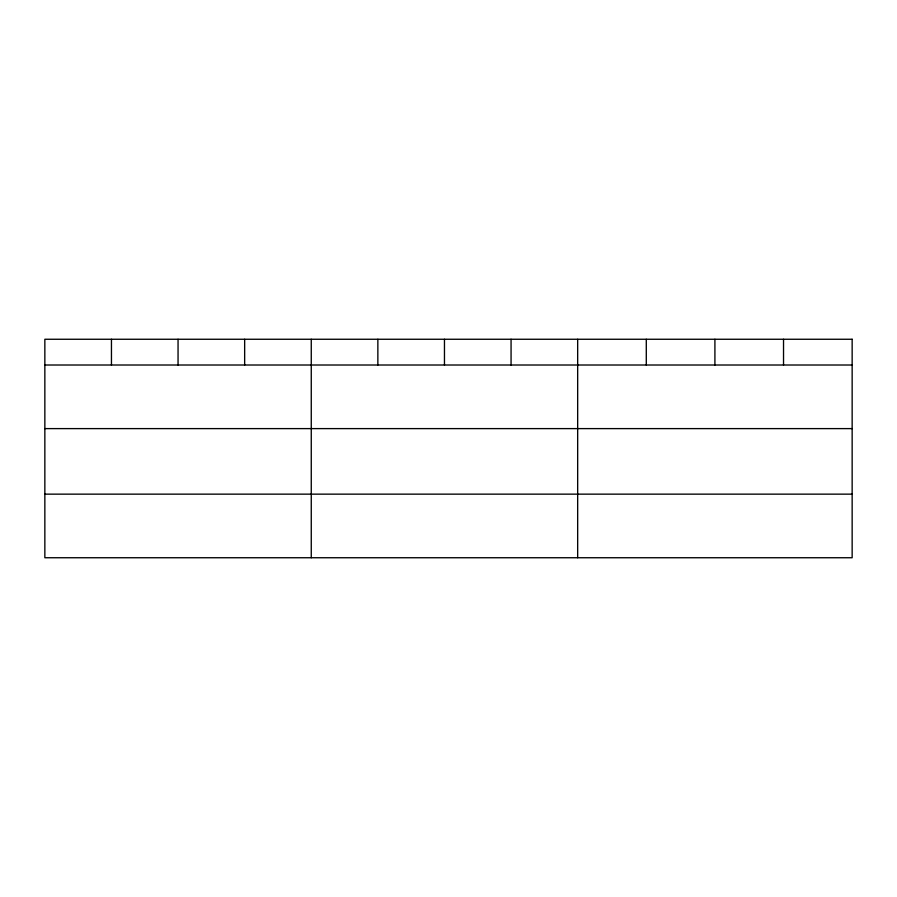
<?xml version="1.0" encoding="UTF-8"?>
<svg xmlns="http://www.w3.org/2000/svg" width="897" height="897" viewBox="0 0 897 897"><rect width="100%" height="100%" fill="white"/><g stroke="black" fill="none" stroke-linecap="round" stroke-linejoin="round"><path stroke-width="1.35" d="M44.85 365.012L852.15 365.012M44.85 428.609L852.15 428.609M44.85 494.146L852.15 494.146M783.529 339.257L783.529 365.012M714.909 339.257L714.909 365.012M646.288 339.257L646.288 365.012M577.668 339.257L577.668 557.743M511.066 339.257L511.066 365.012M444.464 339.257L444.464 365.012M377.861 339.257L377.861 365.012M311.259 339.257L311.259 557.743M244.657 339.257L244.657 365.012M178.055 339.257L178.055 365.012M111.452 339.257L111.452 365.012M852.15 339.257L44.85 339.257L44.85 557.743L852.15 557.743L852.15 339.257"/></g></svg>
